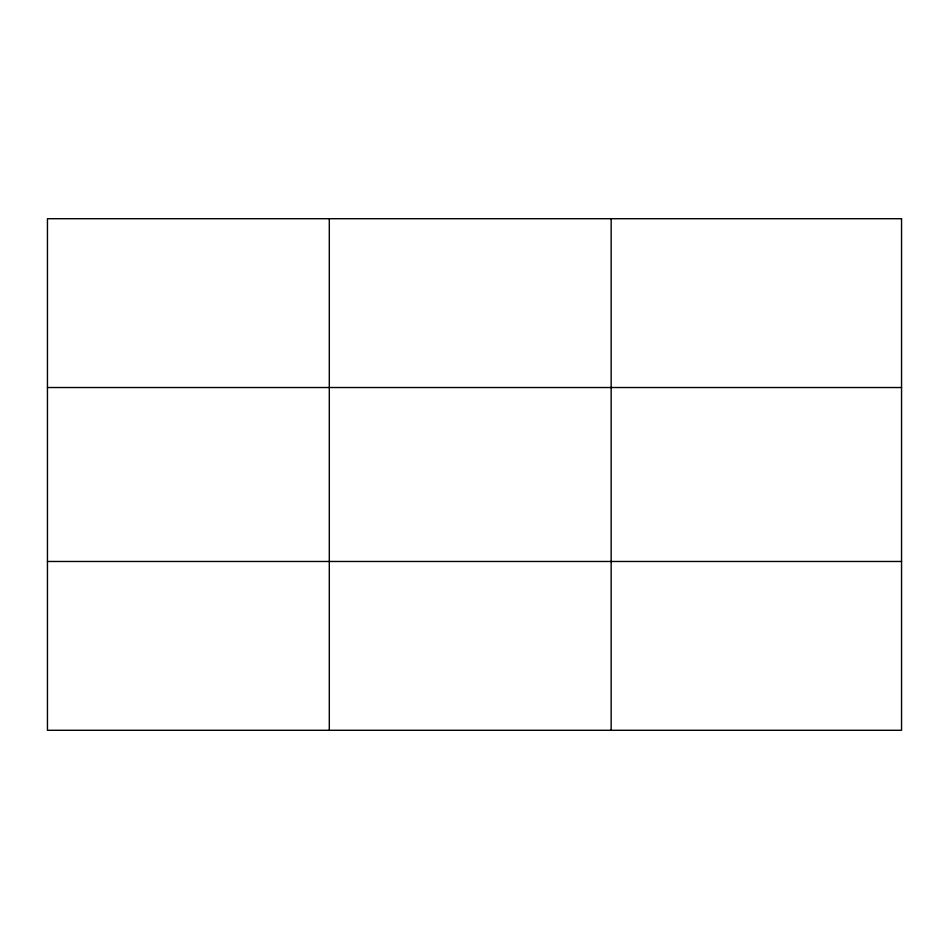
<?xml version="1.0" encoding="UTF-8"?>
<svg xmlns="http://www.w3.org/2000/svg" width="949" height="949" viewBox="0 0 949 949"><rect width="100%" height="100%" fill="white"/><g stroke="black" fill="none" stroke-linecap="round" stroke-linejoin="round"><path stroke-width="1.42" d="M329.303 730.291L329.303 218.709M611.156 730.291L611.156 218.709M47.45 387.524L901.55 387.524M47.45 561.476L901.55 561.476M901.55 218.709L47.45 218.709L47.45 730.291L901.55 730.291L901.55 218.709"/></g></svg>
